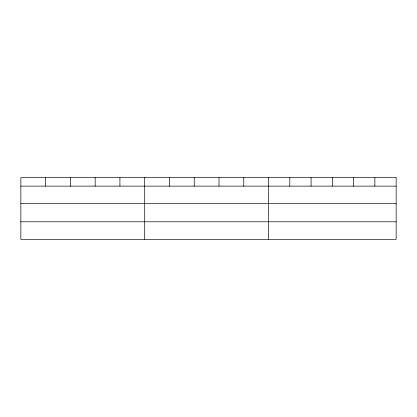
<?xml version="1.0" encoding="UTF-8"?>
<svg xmlns="http://www.w3.org/2000/svg" width="417" height="417" viewBox="0 0 417 417"><rect width="100%" height="100%" fill="white"/><g stroke="black" fill="none" stroke-linecap="round" stroke-linejoin="round"><path stroke-width="0.63" d="M20.85 186.128L396.15 186.128M20.85 203.694L396.15 203.694M20.85 221.792L396.15 221.792M374.883 177.642L374.883 186.128M353.616 177.642L353.616 186.128M332.349 177.642L332.349 186.128M311.082 177.642L311.082 186.128M289.815 177.642L289.815 186.128M268.548 177.642L268.548 239.358M243.778 177.642L243.778 186.128M219.008 177.642L219.008 186.128M194.239 177.642L194.239 186.128M169.469 177.642L169.469 186.128M144.699 177.642L144.699 239.358M119.929 177.642L119.929 186.128M95.159 177.642L95.159 186.128M70.39 177.642L70.39 186.128M45.62 177.642L45.62 186.128M396.15 177.642L20.85 177.642L20.85 239.358L396.15 239.358L396.15 177.642"/></g></svg>
